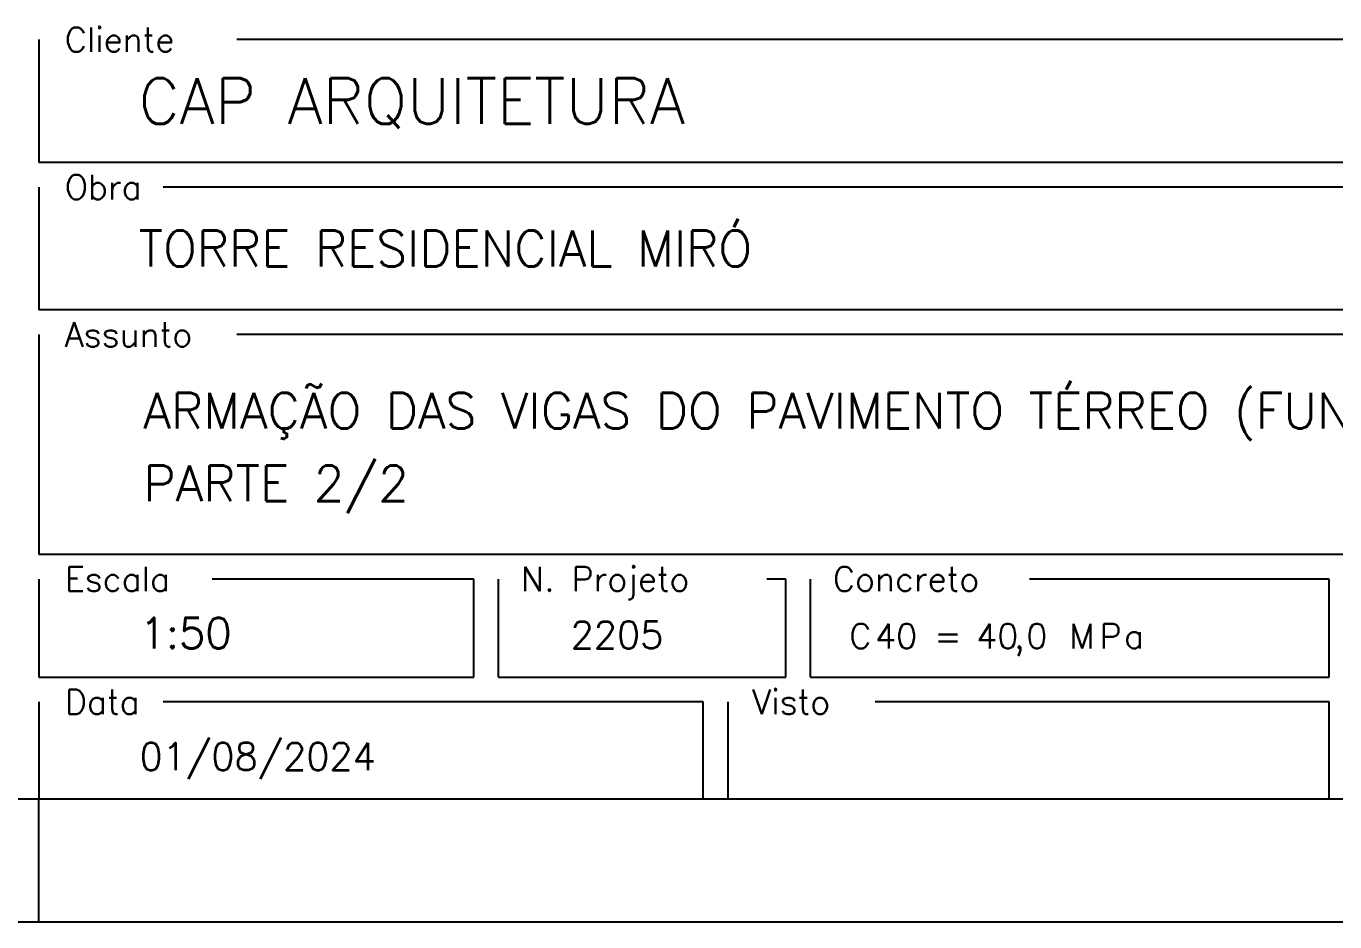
# Model space of a CAD drawing. Extents: x 0 to 84.1, y 0 to 59.4.
# Drawn here: x 65.5 to 76.15, y 0 to 7.29 of the extents above; entities that cross this region are included whole.
import ezdxf

# ---------------------------------------------------------------- set-up
doc = ezdxf.new("R2010")
doc.units = 0
doc.header["$MEASUREMENT"] = 0
for name, color, linetype in [('2', 2, 'CONTINUOUS'), ('26', 3, 'CONTINUOUS'), ('3', 3, 'CONTINUOUS'), ('32', 7, 'CONTINUOUS')]:
    doc.layers.add(name, color=color, linetype=linetype)
doc.styles.get("Standard").update_dxf_attribs({"font": 'ROMANS.SHX'})

msp = doc.modelspace()

# ---------------------------------------------------------------- linework, layer by layer
at = {"layer": '2', "linetype": 'Continuous'}
for p, q in [((65.6, 7.179943), (65.6, 6.179955)), ((83.1, 7.179951), (67.209955, 7.179943)), ((83.1, 6.179962), (65.6, 6.179955)), ((65.6, 5.979956), (65.6, 4.979967)), ((83.1, 5.979963), (66.609964, 5.979956)), ((83.1, 4.979975), (65.6, 4.979967)), ((65.6, 4.779967), (65.6, 2.98998)), ((83.1, 4.779975), (67.209955, 4.779967)), ((83.1, 2.989987), (65.6, 2.98998)), ((65.6, 2.78998), (65.6, 1.989992)), ((69.140009, 2.78998), (67.009958, 2.78998)), ((69.140009, 1.989992), (69.140009, 2.78998)), ((69.340005, 1.989992), (69.340005, 2.78998)), ((71.67869, 2.78998), (71.522562, 2.78998)), ((71.67869, 1.989992), (71.67869, 2.78998)), ((71.878687, 1.989992), (71.878687, 2.78998)), ((76.100061, 2.789988), (73.66131, 2.78998)), ((76.100061, 1.99), (76.100061, 2.789988)), ((65.6, 1.989992), (69.140009, 1.989992)), ((69.340005, 1.989992), (71.67869, 1.989992)), ((71.878687, 1.989992), (76.100061, 1.99)), ((65.6, 1.78998), (65.6, 0.999992)), ((71.005029, 1.78998), (66.609964, 1.78998)), ((71.005029, 0.999992), (71.005029, 1.78998)), ((71.205042, 1.78998), (71.205042, 0.999992)), ((76.100061, 1.789988), (72.404993, 1.78998)), ((76.100061, 1), (76.100061, 1.789988)), ((65.6, 0), (65.6, 0.999992)), ((0, 0), (84.1, 0))]:
    msp.add_line(p, q, dxfattribs=at)
at = {"layer": '3', "linetype": 'Continuous'}
msp.add_line((2.499999, 1), (83.1, 1), dxfattribs=at)

# ---------------------------------------------------------------- texts
at = {"layer": '2', "linetype": 'Continuous'}
for s, height, p in [('Cliente', 0.2, (65.809961, 7.079967)), ('Obra', 0.2, (65.809961, 5.87998)), ('Assunto', 0.2, (65.809961, 4.679992)), ('Escala', 0.2, (65.809961, 2.690004)), ('N. Projeto', 0.2, (69.522562, 2.690004)), ('Concreto', 0.2, (72.061304, 2.690004)), ('2205', 0.22, (69.926935, 2.225464)), ('Data', 0.2, (65.809961, 1.690004)), ('Visto', 0.2, (71.404993, 1.690004)), ('01/08/2024', 0.22, (66.418176, 1.235464))]:
    msp.add_text(s, height=height, dxfattribs=at).set_placement(p)
at = {"layer": '26', "linetype": 'Continuous'}
for s, height, p in [('1:50', 0.25, (66.418176, 2.225464)), ('C', 0.2, (72.194573, 2.225464)), ('40', 0.2, (72.404439, 2.225464)), ('40', 0.2, (73.227424, 2.225464)), ('0', 0.2, (73.635947, 2.225464)), ('M', 0.2, (73.986442, 2.225464)), ('P', 0.2, (74.231092, 2.225464)), ('a', 0.2, (74.431092, 2.225464)), ('=', 0.2, (72.886846, 2.225464)), (',', 0.2, (73.535321, 2.225464))]:
    msp.add_text(s, height=height, dxfattribs=at).set_placement(p)
at = {"layer": '3', "linetype": 'Continuous'}
for s, height, p in [('CAP ARQUITETURA', 0.372046, (66.409982, 6.493925)), ('TORRE RESIDENCIAL MIRÓ', 0.291314, (66.409982, 5.334305))]:
    msp.add_text(s, height=height, dxfattribs=at).set_placement(p)
at = {"layer": '32', "linetype": 'Continuous'}
for s, p in [('ARMAÇÃO DAS VIGAS DO PAVIMENTO TÉRREO (FUNDAÇÃO)', (66.449976, 4.014009)), ('PARTE 2/2', (66.449976, 3.422693))]:
    msp.add_text(s, height=0.291314, dxfattribs=at).set_placement(p)

doc.saveas('drawing.dxf')
